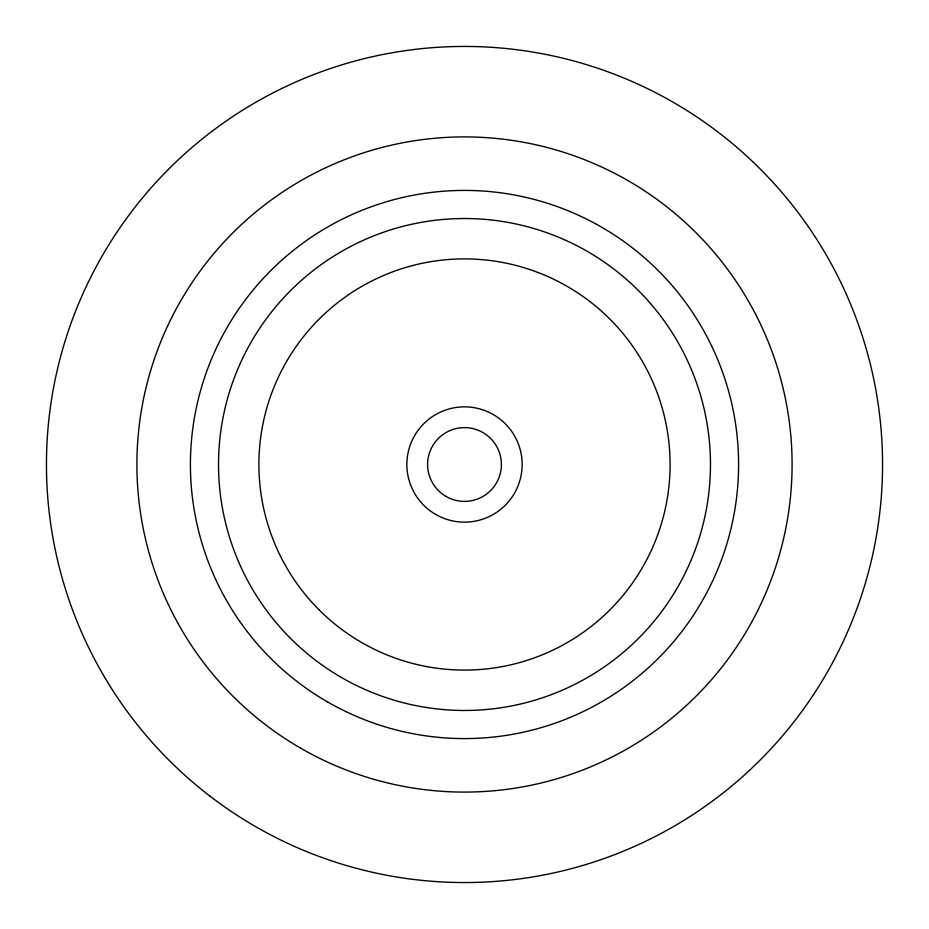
<?xml version="1.0" encoding="UTF-8"?>
<svg xmlns="http://www.w3.org/2000/svg" width="929" height="929" viewBox="0 0 929 929"><rect width="100%" height="100%" fill="white"/><g stroke="black" fill="none" stroke-linecap="round" stroke-linejoin="round"><path stroke-width="1.39" d="M210.012 796.165A418.05 418.05 0 0 0 878.973 519.067A418.05 418.05 0 0 0 304.515 78.268A418.05 418.05 0 0 0 210.012 796.165M300.706 748.205A327.589 327.589 0 0 0 792.089 464.5A327.589 327.589 0 0 0 300.706 180.795A327.589 327.589 0 0 0 300.706 748.205M446.059 496.446A36.881 36.881 0 0 0 501.381 464.5A36.881 36.881 0 0 0 446.059 432.554A36.881 36.881 0 0 0 446.059 496.446M327.461 701.871A274.09 274.09 0 0 0 738.59 464.5A274.09 274.09 0 0 0 327.461 227.129A274.09 274.09 0 0 0 327.461 701.871M341.512 677.52A245.976 245.976 0 0 0 710.476 464.5A245.976 245.976 0 0 0 341.512 251.48A245.976 245.976 0 0 0 341.512 677.52M435.678 514.422A57.644 57.644 0 0 0 522.144 464.5A57.644 57.644 0 0 0 435.678 414.578A57.644 57.644 0 0 0 435.678 514.422M319.123 609.877A205.599 205.599 0 0 0 663.097 517.708A205.599 205.599 0 0 0 411.292 265.903A205.599 205.599 0 0 0 319.123 609.877"/></g></svg>
